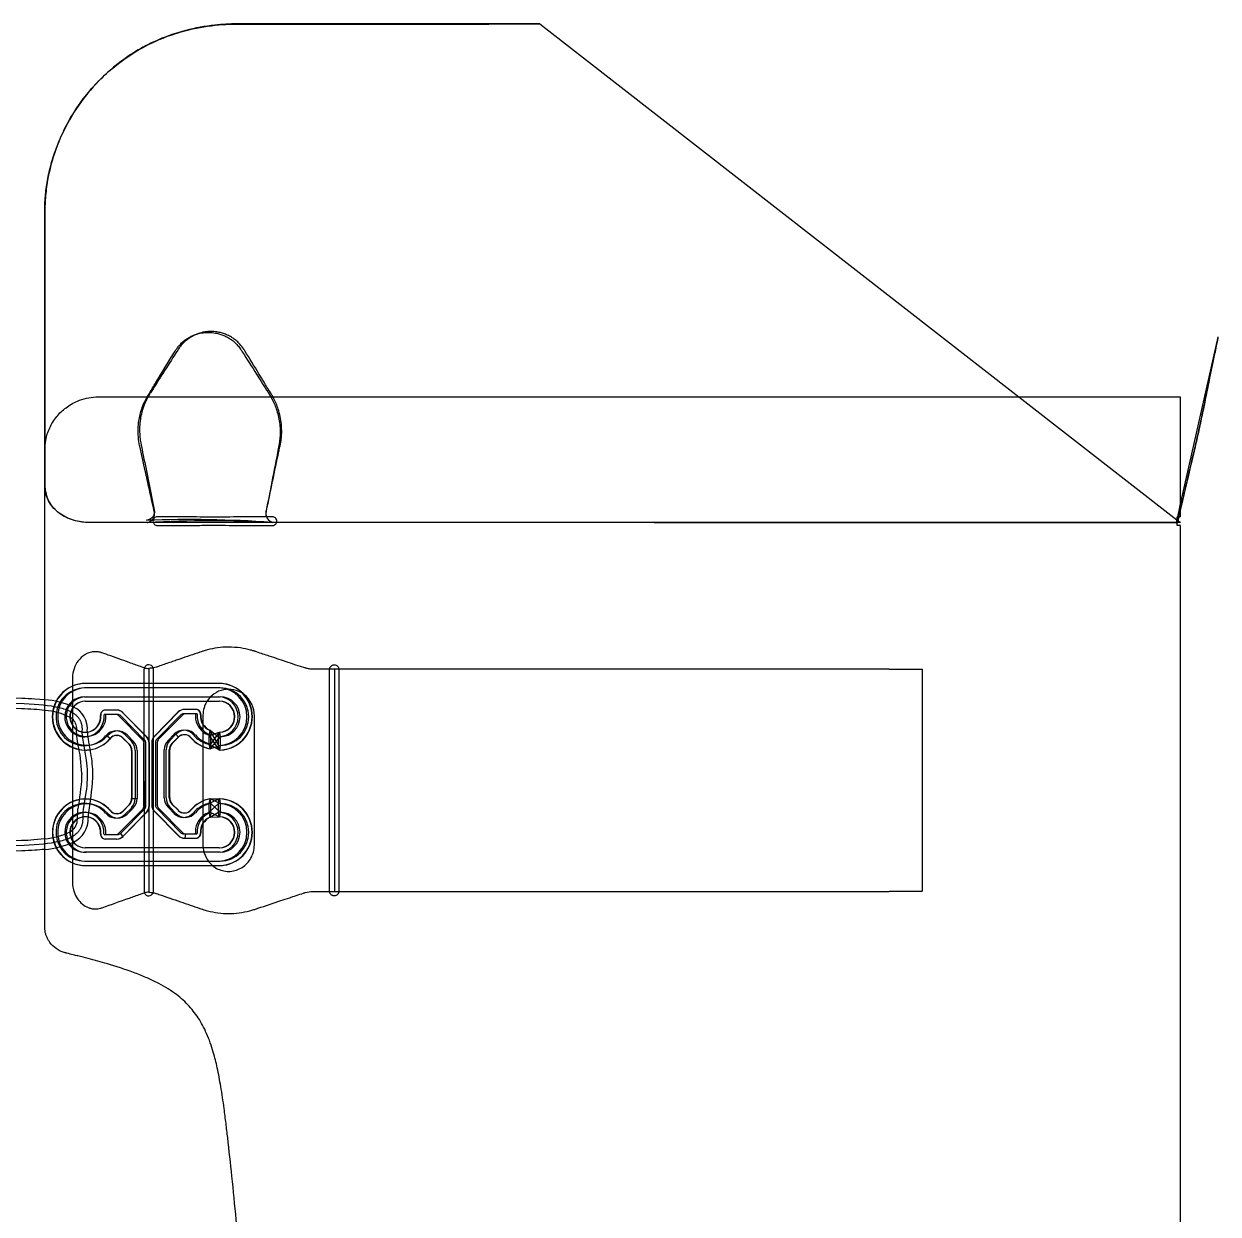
# Model space of a CAD drawing. Header units: millimetres. Extents: x 0 to 1863, y -681 to 0.
# Drawn here: x 1378.9 to 1513.1, y -133.9 to 0 of the extents above; entities that cross this region are included whole.
import ezdxf

# ---------------------------------------------------------------- set-up
doc = ezdxf.new("R2010")
doc.units = ezdxf.units.MM
doc.header["$MEASUREMENT"] = 0
doc.layers.add('Make2D$hidden$lines', color=7, linetype='Continuous', true_color=0xffffff)
doc.layers.add('Make2D$visible$lines', color=178, linetype='Continuous', true_color=0x000000)

msp = doc.modelspace()

# ---------------------------------------------------------------- linework, layer by layer
at = {"layer": 'Make2D$hidden$lines'}
for p, q in [((1392.72, -41.92), (1406.61, -41.92)), ((1490.72, -41.92), (1508.5, -55.77)), ((1406.11, -55.36), (1406.11, -54.75)), ((1508.59, -55.42), (1508.87, -54.14)), ((1508.87, -54.14), (1508.87, -54.73)), ((1393.4, -56.07), (1386.09, -56.07)), ((1392.65, -55.82), (1392.65, -55.83)), ((1406.83, -56.05), (1406.83, -56.06)), ((1407.28, -56.05), (1447.78, -56.05)), ((1451.83, -56.07), (1407.28, -56.07)), ((1447.78, -56.05), (1449.74, -56.06)), ((1466.15, -56.07), (1452.25, -56.07)), ((1508.5, -56.06), (1467.38, -56.07)), ((1470.76, -56.06), (1508.5, -56.06)), ((1508.5, -55.82), (1508.51, -55.78)), ((1508.5, -55.82), (1508.61, -56.06)), ((1508.5, -55.83), (1508.61, -56.06)), ((1508.51, -55.78), (1508.63, -55.87)), ((1508.71, -55.43), (1508.72, -55.43)), ((1393.4, -72.43), (1393.4, -97.72)), ((1392.41, -97.73), (1392.38, -72.57)), ((1413.23, -97.57), (1413.23, -72.57)), ((1476.16, -72.57), (1414.27, -72.57)), ((1476.16, -72.57), (1479.84, -72.57)), ((1479.84, -72.57), (1479.84, -97.57)), ((1392.91, -74.17), (1392.91, -76.17)), ((1400.94, -74.67), (1400.74, -74.67)), ((1400.74, -75.67), (1400.94, -75.67)), ((1389.39, -77.67), (1389.21, -77.67)), ((1392.42, -80.54), (1389.74, -77.82)), ((1396.21, -77.38), (1393.53, -80.11)), ((1396.25, -77.38), (1393.57, -80.11)), ((1396.48, -77.74), (1393.8, -80.46)), ((1396.68, -77.74), (1394, -80.46)), ((1398.09, -77.59), (1396.82, -77.59)), ((1398.18, -77.09), (1396.91, -77.09)), ((1398.3, -77.59), (1398.09, -77.59)), ((1398.21, -77.09), (1398.21, -77.09)), ((1385.78, -79.67), (1385.77, -79.67)), ((1389.31, -80.02), (1389.33, -80.02)), ((1390.02, -80.32), (1390.71, -81.02)), ((1390.46, -79.96), (1391.15, -80.66)), ((1392.91, -80.55), (1392.91, -88.3)), ((1395.07, -80.58), (1395.76, -79.88)), ((1395.27, -80.58), (1395.96, -79.88)), ((1395.5, -80.93), (1396.19, -80.23)), ((1395.54, -80.93), (1396.23, -80.23)), ((1396.23, -80.23), (1395.96, -79.88)), ((1399.76, -79.45), (1399.69, -79.91)), ((1399.79, -79.45), (1399.76, -79.45)), ((1399.76, -79.45), (1399.81, -79.53)), ((1399.79, -81.53), (1400.94, -80.17)), ((1399.88, -81.02), (1400.86, -79.67)), ((1399.88, -79.98), (1400.39, -79.82)), ((1399.88, -81.02), (1399.88, -79.98)), ((1400.86, -79.67), (1400.94, -80.17)), ((1400.94, -80.17), (1400.94, -81.17)), ((1391, -81.72), (1391, -87.12)), ((1391.58, -81.72), (1391.58, -87.12)), ((1392.57, -87.95), (1392.57, -80.89)), ((1393.24, -80.81), (1393.24, -87.87)), ((1393.28, -80.81), (1393.28, -87.87)), ((1393.65, -80.81), (1393.65, -87.87)), ((1393.86, -80.81), (1393.86, -87.87)), ((1394.64, -87.04), (1394.64, -81.64)), ((1394.84, -87.04), (1394.84, -81.64)), ((1395.21, -87.04), (1395.21, -81.64)), ((1395.25, -87.04), (1395.25, -81.64)), ((1399.67, -81.02), (1399.76, -81.53)), ((1399.76, -81.53), (1400.94, -81.17)), ((1399.76, -81.53), (1399.79, -81.53)), ((1399.79, -81.53), (1399.88, -81.02)), ((1400.8, -81.64), (1400.86, -81.67)), ((1400.94, -81.17), (1400.86, -81.67)), ((1391, -87.12), (1391.58, -87.12)), ((1399.76, -87.16), (1399.67, -87.67)), ((1399.76, -87.16), (1399.79, -87.16)), ((1399.79, -87.16), (1399.81, -87.16)), ((1399.88, -87.67), (1399.79, -87.16)), ((1399.83, -87.17), (1400.94, -87.67)), ((1400.86, -87.17), (1400.94, -87.67)), ((1389.74, -91.03), (1392.42, -88.31)), ((1390.71, -87.83), (1390.02, -88.53)), ((1391.15, -88.19), (1390.46, -88.89)), ((1393.53, -88.58), (1396.21, -91.3)), ((1393.57, -88.58), (1396.25, -91.3)), ((1393.8, -88.22), (1396.48, -90.95)), ((1394, -88.22), (1396.68, -90.95)), ((1395.76, -88.8), (1395.07, -88.1)), ((1395.96, -88.8), (1395.27, -88.1)), ((1396.19, -88.45), (1395.5, -87.75)), ((1396.23, -88.45), (1395.54, -87.75)), ((1399.88, -87.67), (1400.94, -88.67)), ((1399.88, -88.7), (1399.88, -87.67)), ((1400.94, -87.67), (1400.94, -88.67)), ((1385.77, -89.17), (1385.78, -89.17)), ((1389.33, -88.82), (1389.31, -88.82)), ((1399.69, -88.77), (1399.76, -89.23)), ((1399.76, -89.23), (1399.8, -89.21)), ((1399.76, -89.23), (1399.79, -89.23)), ((1399.88, -88.7), (1400.86, -89.17)), ((1400.94, -88.67), (1400.86, -89.17)), ((1389.21, -91.17), (1389.39, -91.17)), ((1390, -91.38), (1389.74, -91.03)), ((1396.82, -91.09), (1398.09, -91.09)), ((1397.03, -91.09), (1396.94, -91.59)), ((1398.09, -91.09), (1398.3, -91.09)), ((1396.91, -91.59), (1398.18, -91.59)), ((1392.91, -92.67), (1392.91, -94.67)), ((1400.94, -93.17), (1400.74, -93.17)), ((1400.74, -94.17), (1400.94, -94.17)), ((1414.27, -97.57), (1476.16, -97.57))]:
    msp.add_line(p, q, dxfattribs=at)
msp.add_lwpolyline([(1377.67, -76.4), (1378.9, -76.44), (1380.03, -76.5), (1380.55, -76.54), (1381.05, -76.59), (1381.53, -76.65), (1381.98, -76.71), (1382.4, -76.79), (1382.6, -76.83), (1382.79, -76.88), (1382.98, -76.92), (1383.16, -76.97), (1383.33, -77.02), (1383.5, -77.08), (1383.66, -77.14), (1383.81, -77.2), (1383.89, -77.23), (1383.96, -77.26), (1384.03, -77.3), (1384.1, -77.33), (1384.17, -77.37), (1384.23, -77.4), (1384.3, -77.44), (1384.36, -77.48), (1384.42, -77.52), (1384.48, -77.56), (1384.53, -77.6), (1384.59, -77.64), (1384.64, -77.68), (1384.69, -77.72), (1384.74, -77.77), (1384.79, -77.81), (1384.84, -77.86), (1384.88, -77.9), (1384.92, -77.95), (1384.97, -78), (1385, -78.05), (1385.04, -78.1), (1385.08, -78.15), (1385.11, -78.21), (1385.14, -78.26), (1385.17, -78.32), (1385.2, -78.37), (1385.23, -78.43), (1385.25, -78.49), (1385.27, -78.55), (1385.29, -78.61), (1385.31, -78.67), (1385.33, -78.73), (1385.35, -78.8), (1385.36, -78.86), (1385.37, -78.93), (1385.38, -79), (1385.39, -79.06), (1385.39, -79.13), (1385.4, -79.21), (1385.4, -79.28), (1385.4, -79.35), (1385.4, -79.43), (1385.39, -79.5), (1385.39, -79.55), (1385.39, -79.59), (1385.39, -79.64), (1385.39, -79.69), (1385.39, -79.79), (1385.4, -79.89), (1385.41, -80), (1385.42, -80.11), (1385.46, -80.35), (1385.76, -82.12), (1385.86, -82.79), (1385.91, -83.14), (1385.94, -83.49), (1385.97, -83.84), (1385.98, -84.2), (1385.98, -84.39), (1385.98, -84.58), (1385.97, -84.96), (1385.95, -85.34), (1385.92, -85.71), (1385.88, -86.08), (1385.83, -86.44), (1385.54, -88.37), (1385.5, -88.64), (1385.48, -88.88), (1385.47, -89), (1385.47, -89.1), (1385.46, -89.21), (1385.47, -89.26), (1385.47, -89.3), (1385.47, -89.38), (1385.47, -89.46), (1385.47, -89.53), (1385.46, -89.61), (1385.46, -89.68), (1385.45, -89.75), (1385.44, -89.82), (1385.43, -89.89), (1385.42, -89.96), (1385.4, -90.02), (1385.39, -90.09), (1385.37, -90.15), (1385.35, -90.21), (1385.32, -90.27), (1385.3, -90.33), (1385.27, -90.39), (1385.25, -90.45), (1385.22, -90.51), (1385.19, -90.56), (1385.15, -90.62), (1385.12, -90.67), (1385.08, -90.73), (1385.04, -90.78), (1385, -90.83), (1384.96, -90.88), (1384.92, -90.93), (1384.87, -90.97), (1384.82, -91.02), (1384.78, -91.07), (1384.72, -91.11), (1384.67, -91.15), (1384.62, -91.2), (1384.56, -91.24), (1384.5, -91.28), (1384.44, -91.32), (1384.38, -91.36), (1384.32, -91.4), (1384.26, -91.43), (1384.19, -91.47), (1384.12, -91.51), (1384.05, -91.54), (1383.98, -91.57), (1383.91, -91.61), (1383.83, -91.64), (1383.68, -91.7), (1383.52, -91.76), (1383.35, -91.82), (1383.17, -91.87), (1382.99, -91.92), (1382.8, -91.97), (1382.61, -92.01), (1382.41, -92.05), (1381.98, -92.13), (1381.53, -92.2), (1381.06, -92.25), (1380.56, -92.3), (1380.03, -92.34), (1378.9, -92.41), (1377.67, -92.44)], dxfattribs=at)
for centre, radius, start, end in [((1397.45, -192.32), 136.58, 86.1164, 92.0144), ((1392.56, -55.09), 0.998, 283.2261, 313.7536), ((1399.84, -194.59), 138.71, 87.1097, 92.9152), ((1407.08, -55.07), 1.01, 193.4785, 200.196), ((1407.08, -55.07), 1.01, 212.0203, 256.0359), ((1392.87, -72.57), 0.483, 161.2539, 179.9965), ((1385.84, -77.92), 3.75, 92.5677, 267.7411), ((1385.88, -77.9), 3.23, 90.1825, 318.4526), ((1401.87, -77.65), 2.82, 54.2575, 148.5447), ((1400.89, -77.92), 3.25, 270.8445, 89.1555), ((1380.54, -85.34), 9.36, 65.3964, 85.8857), ((1385.85, -77.91), 2.23, 89.5225, 4.6213), ((1400.83, -77.92), 1.75, 272.3111, 88.2547), ((1400.91, -77.92), 2.25, 270.8549, 89.1451), ((1401.81, -77.74), 2.94, 51.9605, 54.4121), ((1380.73, -84.53), 7.33, 62.9608, 86.2095), ((1385.77, -77.93), 1.74, 270.5092, 5.323), ((1388.04, -77.72), 0.547, 94.1082, 185.3425), ((1388.12, -77.72), 0.0497, 90.435, 185.3972), ((1389.39, -78.16), 0.49, 44.5107, 89.8869), ((1396.91, -78.07), 0.978, 90.0719, 135.5305), ((1396.95, -78.07), 0.979, 92.863, 135.5201), ((1396.83, -78.08), 0.49, 90.1131, 135.4893), ((1397.03, -78.08), 0.491, 92.9986, 135.4664), ((1398.09, -77.64), 0.0497, 354.6028, 89.565), ((1400.4, -77.85), 2.26, 174.9496, 231.3818), ((1398.17, -77.64), 0.547, 354.6504, 89.5175), ((1398.21, -77.64), 0.547, 354.6504, 89.5175), ((1398.3, -77.64), 0.0497, 354.6028, 89.565), ((1400.59, -77.85), 2.25, 174.8128, 251.6463), ((1400.46, -77.85), 1.75, 174.8773, 246.2814), ((1400.5, -77.85), 1.75, 174.8773, 246.2814), ((1385.78, -77.97), 1.71, 234.8555, 268.4497), ((1385.75, -77.97), 1.7, 236.1945, 278.2136), ((1385.66, -78.01), 2.17, 246.8875, 279.8852), ((1389.41, -80.98), 1.46, 44.3655, 139.9723), ((1389.33, -81), 0.978, 44.4697, 89.9279), ((1392.06, -80.89), 0.505, 359.9717, 44.4322), ((1394.25, -80.81), 1.01, 135.5273, 180.0687), ((1394.29, -80.81), 1.01, 135.5273, 180.0687), ((1394.16, -80.81), 0.505, 135.5678, 180.0283), ((1394.36, -80.81), 0.505, 135.5678, 180.0283), ((1396.8, -80.9), 1.46, 40.0277, 135.6345), ((1397.01, -80.9), 1.46, 40.0277, 135.6345), ((1396.89, -80.92), 0.976, 40.0716, 135.5906), ((1396.92, -80.92), 0.978, 90.8239, 135.5275), ((1396.92, -80.92), 0.98, 40.178, 89.7499), ((1400.45, -77.91), 3.68, 220.218, 259.2193), ((1400.48, -77.91), 3.68, 220.218, 259.2193), ((1400.38, -77.88), 3.22, 220.2976, 244.3313), ((1400.57, -77.9), 3.19, 220.2282, 257.5574), ((1493.02, -64.79), 94.37, 188.9348, 189.2625), ((1385.66, -78.02), 3.15, 257.3801, 279.7791), ((1385.74, -78.03), 3.64, 259.2253, 278.563), ((1385.78, -78.03), 3.64, 270.3867, 278.004), ((1390, -81.72), 1.01, 359.9313, 44.4727), ((1390.07, -81.72), 1.51, 359.9717, 44.4323), ((1396.15, -81.64), 1.51, 135.5677, 180.0283), ((1396.36, -81.64), 1.51, 135.5677, 180.0283), ((1396.22, -81.64), 1.01, 135.5273, 180.0687), ((1396.26, -81.64), 1.01, 135.5273, 180.0687), ((1399.72, -81.39), 0.148, 290.8235, 322.5298), ((1400.33, -81.14), 0.208, 244.6781, 286.8733), ((1400.94, -81.49), 0.207, 211.7061, 237.9039), ((1385.84, -90.92), 3.75, 91.9273, 267.4348), ((1385.75, -90.82), 3.64, 80.88, 100.1101), ((1385.78, -90.82), 3.64, 81.4114, 88.028), ((1390, -87.13), 1.01, 315.5273, 0.0687), ((1390.07, -87.13), 1.51, 315.5677, 0.0283), ((1396.15, -87.04), 1.51, 179.9717, 224.4323), ((1396.36, -87.04), 1.51, 179.9717, 224.4323), ((1396.22, -87.04), 1.01, 179.9313, 224.4727), ((1396.26, -87.04), 1.01, 179.9313, 224.4727), ((1400.45, -90.77), 3.68, 100.7807, 139.782), ((1400.48, -90.77), 3.68, 100.7816, 139.782), ((1399.76, -87.33), 0.177, 64.806, 88.2667), ((1400.86, -87.34), 0.17, 90.6854, 113.9965), ((1385.88, -90.94), 3.23, 41.5474, 269.8175), ((1385.66, -90.83), 3.16, 79.3664, 101.5768), ((1389.33, -87.85), 0.978, 270.0721, 315.5303), ((1392.06, -87.95), 0.505, 315.5678, 0.0283), ((1394.25, -87.87), 1.01, 179.9313, 224.4727), ((1394.29, -87.87), 1.01, 179.9313, 224.4727), ((1394.16, -87.87), 0.505, 179.9717, 224.4322), ((1394.36, -87.87), 0.505, 179.9717, 224.4322), ((1396.89, -87.77), 0.976, 224.4094, 319.9284), ((1396.92, -87.76), 0.978, 224.4725, 269.1761), ((1396.92, -87.76), 0.98, 270.2501, 319.822), ((1400.38, -90.8), 3.22, 115.6362, 139.7024), ((1400.57, -90.78), 3.19, 102.4426, 139.7718), ((1400.89, -90.92), 3.25, 270.8445, 89.1555), ((1385.85, -90.94), 2.23, 355.3787, 270.4775), ((1385.78, -90.88), 1.71, 91.5428, 122.3364), ((1385.75, -90.88), 1.7, 79.2213, 121.0157), ((1385.66, -90.84), 2.17, 78.3382, 110.9725), ((1385.77, -90.91), 1.74, 354.677, 89.4908), ((1389.41, -87.86), 1.46, 220.0277, 315.6345), ((1396.8, -87.78), 1.46, 224.3655, 319.9723), ((1397.01, -87.78), 1.46, 224.3655, 319.9723), ((1400.4, -90.84), 2.26, 128.5473, 185.0509), ((1400.59, -90.83), 2.25, 108.3537, 185.1872), ((1400.46, -90.84), 1.75, 113.7186, 185.1227), ((1400.5, -90.84), 1.75, 113.7186, 185.1227), ((1493.02, -103.89), 94.37, 170.7375, 171.0652), ((1400.83, -90.92), 1.75, 271.7452, 87.6915), ((1400.91, -90.92), 2.25, 270.8549, 89.1451), ((1380.64, -83.97), 7.69, 274.2278, 296.3719), ((1388.04, -91.13), 0.548, 174.6957, 265.8768), ((1388.12, -91.12), 0.0497, 174.6028, 269.565), ((1389.39, -90.68), 0.49, 270.1131, 315.4893), ((1396.91, -90.61), 0.978, 224.4695, 269.9281), ((1396.95, -90.61), 0.979, 224.4799, 267.137), ((1396.83, -90.6), 0.49, 224.5107, 269.8869), ((1397.03, -90.6), 0.491, 224.5336, 267.0014), ((1398.09, -91.04), 0.0497, 270.435, 5.3972), ((1398.17, -91.04), 0.547, 270.4825, 5.3496), ((1398.21, -91.04), 0.547, 270.4825, 5.3496), ((1398.3, -91.04), 0.0497, 270.435, 5.3972), ((1380.48, -83.25), 9.62, 274.3436, 294.2704), ((1402.01, -92.35), 3.02, 186.0956, 230.1289), ((1468.74, -1484497.77), 1484400.19, 89.99957174, 89.99971352)]:
    msp.add_arc(centre, radius, start, end, dxfattribs=at)
for points, knots in [([(1383.35, -11.96), (1383.69, -11.26), (1384.47, -9.87), (1386.33, -7.27), (1389.18, -4.44), (1392.27, -2.53), (1394.44, -1.58), (1395.56, -1.17), (1396.67, -0.82), (1398.55, -0.35), (1400.52, -0.07), (1402.18, 0), (1402.75, 0.01), (1407.72, 0.01), (1415.19, 0.01), (1425.26, 0.01), (1431.25, 0.01), (1435.11, 0.02), (1436.32, 0.02), (1436.76, 0.02)], [0, 0, 0, 0, 2.363486, 4.766233, 9.573053, 14.326533, 15.6004, 16.686734, 17.888736, 19.084802, 22.515222, 23.845474, 24.070792, 24.226819, 38.759843, 46.475089, 54.423429, 56.749384, 58.052352, 58.052352, 58.052352, 58.052352]), ([(1406.12, -54.71), (1406.59, -52.51), (1407.09, -50.13), (1407.61, -47.68), (1407.67, -47.42), (1407.7, -47.27), (1407.73, -47.13), (1407.76, -46.93), (1407.81, -46.55), (1407.86, -45.91), (1407.83, -45.05), (1407.69, -44.15), (1407.43, -43.16), (1407.09, -42.36), (1406.8, -41.83), (1406.71, -41.68), (1406.66, -41.6), (1406.49, -41.33), (1406.22, -40.88), (1405.78, -40.15), (1404.95, -38.8), (1404.2, -37.57), (1403.63, -36.66), (1403.47, -36.39), (1403.21, -36.06), (1402.8, -35.66), (1402.41, -35.35), (1401.98, -35.09), (1401.54, -34.89), (1401.07, -34.73), (1400.5, -34.6), (1399.98, -34.57), (1399.51, -34.59), (1398.82, -34.68), (1397.93, -34.98), (1397.08, -35.57), (1396.63, -36.02), (1396.4, -36.31), (1396.31, -36.44), (1396.25, -36.53), (1396.21, -36.59), (1395.7, -37.39), (1394.75, -38.87), (1393.73, -40.48), (1393.17, -41.34), (1393.04, -41.55), (1392.85, -41.85), (1392.55, -42.42), (1392.23, -43.24), (1392.01, -44.06), (1391.89, -44.86), (1391.85, -45.68), (1391.89, -46.44), (1391.96, -46.93), (1392.09, -47.61), (1392.61, -50.12), (1393.11, -52.63), (1393.53, -54.72), (1393.54, -54.82), (1393.54, -54.98), (1393.49, -55.19), (1393.39, -55.37), (1393.29, -55.5), (1393.18, -55.61), (1392.97, -55.75), (1392.77, -55.81), (1392.65, -55.82)], [0, 0, 0, 0, 6.766706, 7.298167, 7.497816, 7.567824, 7.7545, 7.941203, 8.174663, 8.88214, 9.884175, 10.747562, 11.609151, 12.938541, 13.352312, 13.433979, 13.472133, 13.605936, 14.410064, 15.029417, 16.172604, 19.177538, 19.336474, 19.399399, 20.108708, 20.586879, 21.118827, 21.606276, 22.092333, 22.576835, 23.099873, 23.831415, 24.128035, 24.506686, 25.911682, 26.925745, 27.592793, 27.824681, 28.021508, 28.078543, 28.129975, 28.235568, 30.943211, 33.408033, 33.941137, 34.019716, 34.156058, 35.005636, 35.953324, 36.763561, 37.573312, 38.379093, 39.224085, 39.83468, 39.877858, 41.287021, 47.523765, 47.561122, 47.684028, 47.813585, 48.050612, 48.334804, 48.421195, 48.544087, 48.795769, 49.162108, 49.162108, 49.162108, 49.162108]), ([(1513.11, -35.3), (1513.03, -35.7), (1512.92, -36.23), (1512.71, -37.27), (1512.47, -38.37), (1512.2, -39.69), (1511.99, -40.73), (1511.81, -41.64), (1511.64, -42.45), (1511.4, -43.65), (1511.06, -45.25), (1510.74, -46.71), (1510.2, -49.01), (1509.66, -51.32), (1509.1, -53.72), (1508.87, -54.72), (1508.76, -55.22), (1508.68, -55.57), (1508.62, -55.91), (1508.61, -56.01), (1508.61, -56.05), (1508.61, -56.06), (1508.61, -56.06)], [0, 0, 0, 0, 1.206897, 1.643246, 3.166546, 4.590843, 5.676076, 6.354399, 7.373732, 8.167043, 10.027802, 12.261529, 12.660264, 17.112394, 19.38333, 20.058582, 20.185704, 20.915627, 21.146464, 21.213042, 21.233363, 21.245009, 21.245009, 21.245009, 21.245009]), ([(1381.22, -47.65), (1381.22, -49.05), (1381.22, -50.47), (1381.22, -51.95), (1381.23, -52.24), (1381.28, -52.61), (1381.39, -53.04), (1381.51, -53.35), (1381.67, -53.67), (1381.85, -53.97), (1382.06, -54.27), (1382.3, -54.54), (1382.57, -54.79), (1382.98, -55.12), (1383.5, -55.42), (1384.17, -55.71), (1384.84, -55.9), (1385.46, -56), (1385.89, -56.04), (1386.11, -56.04), (1386.22, -56.05), (1386.29, -56.05), (1387.06, -56.05), (1388.97, -56.05), (1391.06, -56.05), (1392.43, -56.05), (1392.68, -56.05), (1392.74, -56.05), (1392.78, -56.06)], [0, 0, 0, 0, 4.192825, 4.27589, 4.426968, 5.065557, 5.389599, 5.746624, 6.08098, 6.451084, 6.796008, 7.180248, 7.536567, 7.897873, 8.750576, 9.31962, 10.084108, 10.847495, 11.206365, 11.384601, 11.487354, 11.540893, 11.590098, 13.795618, 17.289946, 17.862916, 17.894505, 18.037807, 18.037807, 18.037807, 18.037807]), ([(1386.09, -56.07), (1385.76, -56.06), (1385.12, -55.99), (1384.2, -55.76), (1383.38, -55.4), (1382.66, -54.92), (1382.06, -54.34), (1381.61, -53.66), (1381.31, -52.91), (1381.23, -52.38), (1381.21, -52.11)], [0, 0, 0, 0, 0.996713, 1.922836, 2.837531, 3.684929, 4.502382, 5.327472, 6.121622, 6.919154, 6.919154, 6.919154, 6.919154]), ([(1392.41, -72.42), (1392.32, -72.4), (1392.24, -72.37), (1392.09, -72.32), (1391.6, -72.15), (1390.33, -71.69), (1388.9, -71.18), (1387.88, -70.82), (1387.62, -70.72), (1387.54, -70.7), (1387.35, -70.64), (1387.11, -70.61), (1386.83, -70.6), (1386.48, -70.63), (1386.09, -70.74), (1385.51, -71.04), (1384.92, -71.59), (1384.45, -72.5), (1384.33, -73.21), (1384.32, -73.58), (1384.32, -81.26), (1384.32, -88.91), (1384.32, -96.92), (1384.43, -97.58), (1384.84, -98.41), (1385.39, -99.02), (1385.96, -99.36), (1386.46, -99.51), (1386.92, -99.56), (1387.31, -99.51), (1387.55, -99.44), (1387.62, -99.42), (1388.66, -99.05), (1390.12, -98.53), (1391.61, -98), (1392.09, -97.82), (1392.24, -97.77), (1392.32, -97.75), (1392.41, -97.73)], [0, 0, 0, 0, 0.259014, 0.273647, 0.474281, 1.805611, 4.312503, 5.033628, 5.068589, 5.138111, 5.284368, 5.658958, 5.867649, 6.128179, 6.706323, 7.078308, 8.075906, 9.095445, 10.105467, 10.205375, 10.221958, 33.133213, 33.162125, 34.249609, 35.100832, 35.923902, 36.694354, 37.062403, 37.477812, 38.097065, 38.213884, 38.232824, 38.304041, 41.540326, 42.871688, 43.06098, 43.075492, 43.334181, 43.334181, 43.334181, 43.334181])]:
    msp.add_open_spline(points, degree=3, knots=knots, dxfattribs=at)
at = {"layer": 'Make2D$visible$lines'}
for p, q in [((1436.87, 0.02), (1490.72, -41.92)), ((1508.87, -54.14), (1513.12, -35.23)), ((1406.61, -41.92), (1508.87, -41.92)), ((1508.87, -41.92), (1508.87, -54.14)), ((1508.87, -54.73), (1508.87, -55.45)), ((1406.86, -56.06), (1392.78, -56.06)), ((1407.28, -56.07), (1393.4, -56.07)), ((1406.83, -56.07), (1406.7, -56.06)), ((1406.83, -56.06), (1406.83, -56.07)), ((1406.86, -56.06), (1407.28, -56.05)), ((1449.74, -56.06), (1470.76, -56.06)), ((1469.76, -56.06), (1449.74, -56.06)), ((1508.5, -55.77), (1508.51, -55.78)), ((1508.5, -56.06), (1508.61, -56.06)), ((1508.61, -56.06), (1508.5, -56.06)), ((1508.87, -56.06), (1508.61, -56.06)), ((1508.61, -56.06), (1508.61, -56.06)), ((1508.61, -56.06), (1508.61, -56.06)), ((1508.72, -55.43), (1508.87, -55.45)), ((1508.87, -56.39), (1508.87, -267.78)), ((1392.91, -72.48), (1392.91, -74.17)), ((1413.78, -72.57), (1413.78, -97.57)), ((1414.27, -72.57), (1413.78, -72.57)), ((1400.74, -74.67), (1385.66, -74.67)), ((1400.82, -74.17), (1385.75, -74.17)), ((1385.66, -75.67), (1400.74, -75.67)), ((1385.75, -76.17), (1400.82, -76.17)), ((1392.91, -76.17), (1392.91, -80.55)), ((1389.19, -77.67), (1387.92, -77.67)), ((1389.27, -77.17), (1388, -77.17)), ((1392.22, -80.54), (1389.54, -77.82)), ((1392.65, -80.19), (1389.97, -77.47)), ((1392.68, -80.19), (1390, -77.47)), ((1388.55, -80.37), (1388.09, -80.04)), ((1389.99, -80.32), (1390.68, -81.02)), ((1390.25, -79.96), (1390.94, -80.66)), ((1399.69, -79.91), (1399.67, -79.98)), ((1399.67, -79.98), (1400.82, -81.67)), ((1399.67, -79.98), (1399.67, -81.02)), ((1399.79, -79.45), (1400.74, -80.17)), ((1399.81, -79.53), (1400.74, -81.17)), ((1400.22, -79.78), (1400.39, -79.82)), ((1400.39, -79.82), (1400.82, -79.67)), ((1400.74, -80.17), (1400.82, -79.67)), ((1400.74, -81.17), (1400.74, -80.17)), ((1390.97, -81.72), (1390.97, -87.12)), ((1391.38, -81.72), (1391.38, -87.12)), ((1392.36, -87.95), (1392.36, -80.89)), ((1392.94, -87.95), (1392.94, -80.89)), ((1392.97, -87.95), (1392.97, -80.89)), ((1399.67, -81.02), (1400.8, -81.64)), ((1400.82, -81.67), (1400.74, -81.17)), ((1385.38, -84.3), (1385.38, -84.42)), ((1399.67, -87.67), (1400.82, -87.17)), ((1399.79, -87.16), (1400.82, -87.17)), ((1400.74, -87.67), (1400.82, -87.17)), ((1384.87, -89.33), (1384.94, -88.3)), ((1389.54, -91.03), (1392.22, -88.31)), ((1390.68, -87.83), (1389.99, -88.53)), ((1390.94, -88.19), (1390.25, -88.89)), ((1392.91, -88.3), (1392.91, -92.67)), ((1399.67, -88.7), (1400.74, -87.67)), ((1399.67, -87.67), (1399.67, -88.7)), ((1400.74, -88.67), (1400.74, -87.67)), ((1389.97, -91.38), (1392.65, -88.66)), ((1390, -91.38), (1392.68, -88.66)), ((1399.67, -88.7), (1399.69, -88.77)), ((1399.79, -89.23), (1400.82, -89.17)), ((1399.8, -89.21), (1400.74, -88.67)), ((1400.82, -89.17), (1400.74, -88.67)), ((1387.92, -91.17), (1389.19, -91.17)), ((1388, -91.67), (1389.27, -91.67)), ((1400.74, -93.17), (1385.66, -93.17)), ((1400.82, -92.67), (1385.75, -92.67)), ((1385.66, -94.17), (1400.74, -94.17)), ((1385.75, -94.67), (1400.82, -94.67)), ((1392.91, -94.67), (1392.91, -97.67)), ((1413.78, -97.57), (1414.27, -97.57))]:
    msp.add_line(p, q, dxfattribs=at)
for points in [[(1281.66, -76.44), (1301.6, -76.38), (1371.03, -75.81), (1378.63, -75.83, -0.008499), (1380.07, -75.9), (1381.21, -76)], [(1381.21, -77.21, 0.012437), (1379.99, -77.1, 0.008484), (1378.58, -77.03), (1371.04, -77.01), (1301.61, -77.58), (1281.66, -77.64)], [(1385.38, -84.3), (1385.17, -82.22, 0.003758), (1385.06, -81.59, -0.000976), (1384.95, -80.99, -0.007337), (1384.86, -80.44, -0.017226), (1384.8, -79.94), (1384.79, -79.47)], [(1385.99, -79.54), (1386.05, -80.27, 0.007255), (1386.13, -80.78, 0.001012), (1386.24, -81.37, -0.003706), (1386.35, -82.02, -0.041044), (1386.58, -84.42)], [(1386.58, -84.42, -0.008025), (1386.58, -84.8, -0.02299), (1386.08, -88.94), (1386.07, -89.28)], [(1281.66, -90.02), (1288, -90.41, 0.002285), (1291.44, -90.57, 0.002044), (1295.92, -90.74, 0.001764), (1301.62, -90.92, 0.001513), (1308.7, -91.08, 0.00064), (1312.82, -91.16, 0.000501), (1317.29, -91.24, 0.000702), (1327.04, -91.39, 0.000469), (1337.42, -91.51, 0.000335), (1347.91, -91.63, 0.000248), (1357.96, -91.73), (1371.04, -91.84), (1378.58, -91.82, 0.008545), (1379.99, -91.75), (1381.21, -91.63)], [(1381.21, -92.84, -0.010764), (1380.07, -92.94, -0.008561), (1378.63, -93.02), (1371.03, -93.04), (1357.95, -92.93, -0.000248), (1347.9, -92.83, -0.000335), (1337.41, -92.71, -0.000469), (1327.02, -92.59, -0.000702), (1317.27, -92.44, -0.000501), (1312.8, -92.36, -0.00064), (1308.68, -92.28, -0.001513), (1301.59, -92.12, -0.001764), (1295.88, -91.94, -0.002044), (1291.39, -91.77, -0.002285), (1287.94, -91.61), (1281.66, -91.22)]]:
    msp.add_lwpolyline(points, format="xyb", dxfattribs=at)
for centre, radius, start, end in [((1407.08, -55.07), 1.01, 200.1474, 257.2501), ((1399.93, -192.09), 136.21, 87.085, 87.0952), ((-566338.78, 127528.73), 582003.73, 347.33701381, 347.33704963), ((330785.61, 422743.34), 535894.11, 232.0884607, 232.0884933), ((1392.9, -72.6), 0.526, 18.7482, 159.8813), ((1392.91, -70.24), 2.24, 256.992, 269.9916), ((1385.81, -77.93), 3.76, 90.9032, 258.6069), ((1385.71, -77.93), 3.25, 90.9091, 256.8264), ((1400.69, -77.92), 3.25, 270.8445, 89.1555), ((1400.77, -77.92), 3.75, 270.8467, 89.1533), ((1400.8, -77.92), 3.75, 272.3252, 87.9571), ((1385.7, -77.93), 2.25, 90.9266, 246.756), ((1385.77, -77.93), 1.75, 90.8993, 236.2125), ((1385.81, -77.93), 1.75, 92.9281, 234.8615), ((1400.7, -77.92), 2.25, 270.8549, 89.1451), ((1400.8, -77.92), 1.75, 270.8437, 89.1563), ((1401.74, -77.81), 3.03, 359.774, 51.7376), ((1383.31, -79.28), 2.69, 354.3984, 65.3915), ((1385.73, -77.93), 1.75, 278.6885, 5.2469), ((1385.64, -77.93), 2.24, 280.1513, 5.252), ((1388.01, -77.72), 0.546, 90.435, 185.3972), ((1387.92, -77.72), 0.0497, 90.435, 185.3972), ((1389.19, -78.16), 0.49, 44.5107, 89.8869), ((1389.27, -78.15), 0.978, 44.4695, 89.9281), ((1389.31, -78.15), 0.978, 44.4724, 89.1518), ((1383.36, -79.25), 1.44, 11.3124, 60.9508), ((1382.8, -79.32), 2, 355.8655, 10.0968), ((1385.65, -77.99), 3.19, 279.8074, 319.7904), ((1385.77, -77.99), 3.68, 278.0844, 319.7919), ((1385.74, -78), 3.68, 278.5894, 319.7986), ((1389.21, -80.98), 1.46, 44.3655, 139.9723), ((1389.29, -81), 0.976, 44.4094, 139.9284), ((1389.33, -81), 0.98, 92.2587, 139.8177), ((1391.86, -80.89), 0.505, 359.9717, 44.4322), ((1391.93, -80.89), 1.01, 359.9313, 44.4727), ((1391.97, -80.89), 1.01, 359.9313, 44.4727), ((1400.34, -77.92), 2.17, 231.3087, 252.0983), ((1389.96, -81.72), 1.01, 359.9313, 44.4727), ((1389.86, -81.72), 1.51, 359.9717, 44.4323), ((1400.34, -77.95), 3.14, 244.3558, 257.7088), ((1374.91, -84.43), 10.47, 358.7902, 0.0484), ((1356.57, -83.03), 28.86, 349.4776, 356.7716), ((1385.81, -90.92), 3.75, 100.721, 269.0958), ((1385.77, -90.85), 3.68, 40.2105, 81.3321), ((1385.74, -90.85), 3.68, 40.2127, 80.8029), ((1389.96, -87.13), 1.01, 315.5273, 0.0687), ((1389.86, -87.13), 1.51, 315.5677, 0.0283), ((1400.77, -90.92), 3.75, 270.8467, 89.1533), ((1400.8, -90.92), 3.75, 272.0429, 87.6747), ((1385.71, -90.92), 3.25, 102.1767, 269.0941), ((1385.65, -90.86), 3.19, 40.2156, 79.3195), ((1389.29, -87.85), 0.976, 220.0716, 315.5906), ((1389.33, -87.84), 0.98, 220.1823, 267.7413), ((1391.86, -87.95), 0.505, 315.5678, 0.0283), ((1391.93, -87.95), 1.01, 315.5273, 0.0687), ((1391.97, -87.95), 1.01, 315.5273, 0.0687), ((1400.34, -90.73), 3.14, 102.2912, 115.6111), ((1400.69, -90.92), 3.25, 270.8445, 89.1555), ((1385.7, -90.92), 2.25, 111.1905, 269.0707), ((1385.77, -90.92), 1.75, 121.0651, 269.0946), ((1385.81, -90.92), 1.75, 122.3978, 267.0659), ((1383.35, -89.51), 1.52, 297.9726, 354.7343), ((1383.29, -89.48), 2.79, 294.3601, 4.0489), ((1382.59, -89.42), 2.28, 354.2911, 2.423), ((1385.73, -90.92), 1.75, 354.7756, 78.7791), ((1385.63, -90.91), 2.24, 354.762, 78.0715), ((1389.21, -87.86), 1.46, 220.0277, 315.6345), ((1400.34, -90.77), 2.17, 107.901, 128.6195), ((1400.7, -90.92), 2.25, 270.8549, 89.1451), ((1400.8, -90.92), 1.75, 270.8437, 89.1563), ((1388.01, -91.13), 0.547, 174.6504, 269.5175), ((1387.92, -91.12), 0.0497, 174.6028, 269.565), ((1389.19, -90.68), 0.49, 270.1131, 315.4893), ((1389.27, -90.7), 0.978, 270.0719, 315.5305), ((1389.31, -90.7), 0.978, 270.8484, 315.5276), ((1392.91, -99.91), 2.24, 90.009, 103.0103), ((1392.9, -97.55), 0.526, 200.0729, 341.298)]:
    msp.add_arc(centre, radius, start, end, dxfattribs=at)
for points, knots in [([(1436.87, 0.02), (1436.85, 0.02), (1436.81, 0.02), (1436.61, 0.02), (1435.77, 0.02), (1433.42, 0.02), (1430.59, 0.02), (1427.82, 0.02), (1426.04, 0.02), (1424.44, 0.02), (1423.04, 0.02), (1421.7, 0.02), (1420.42, 0.02), (1419.21, 0.02), (1418.15, 0.02), (1417.06, 0.02), (1415.17, 0.02), (1412.8, 0.03), (1410.03, 0.03), (1407.87, 0.02), (1406.09, 0.03), (1404.58, 0.03), (1403.51, 0.03), (1402.06, 0.03), (1400.05, -0.08), (1397.07, -0.62), (1394.5, -1.5), (1392.57, -2.41), (1391.21, -3.19), (1389.88, -4.1), (1388.07, -5.53), (1385.97, -7.69), (1383.88, -10.73), (1382.35, -14.05), (1381.56, -17.04), (1381.27, -19.32), (1381.22, -20.47), (1381.22, -20.99), (1381.22, -21.7), (1381.22, -24.06), (1381.22, -27.12), (1381.22, -30.28), (1381.22, -33.23), (1381.22, -39.02), (1381.22, -44.08), (1381.22, -47.65)], [0, 0, 0, 0, 0.027298, 0.128895, 0.599192, 2.542593, 7.162417, 9.094663, 10.855999, 12.524551, 13.870635, 15.072369, 16.532598, 17.713821, 18.698005, 19.73081, 20.989461, 24.358448, 26.824908, 29.318752, 30.817878, 32.185703, 33.834482, 34.03893, 36.542832, 39.869825, 43.096756, 44.64841, 46.279915, 47.802966, 49.476309, 53.179125, 56.824524, 60.510802, 64.108868, 66.063583, 67.399418, 67.560337, 67.616346, 69.541831, 74.634819, 76.808878, 79.006122, 83.47942, 94.192551, 94.192551, 94.192551, 94.192551]), ([(1381.21, -52.11), (1381.21, -52.05), (1381.2, -51.97), (1381.2, -51.65), (1381.2, -49.96), (1381.2, -47.82), (1381.2, -45.42), (1381.2, -43.93), (1381.2, -42.38), (1381.2, -37.17), (1381.2, -30.07), (1381.2, -23.47), (1381.2, -20.78), (1381.22, -19.91), (1381.35, -18.47), (1381.67, -16.62), (1382.17, -14.83), (1382.6, -13.66), (1382.82, -13.14)], [0, 0, 0, 0, 0.190361, 0.235983, 0.958991, 5.263655, 6.650506, 8.16123, 9.737837, 11.306783, 23.787517, 31.024444, 31.125663, 31.850485, 33.623244, 35.471485, 37.482563, 39.19319, 39.19319, 39.19319, 39.19319]), ([(1393.25, -55.81), (1393.29, -55.77), (1393.39, -55.65), (1393.52, -55.41), (1393.56, -55.16), (1393.54, -54.98), (1393.53, -54.92), (1393.51, -54.83), (1393.32, -53.98), (1393.06, -52.78), (1392.73, -51.3), (1392.37, -49.67), (1392.09, -48.38), (1391.81, -47.13), (1391.69, -46.31), (1391.69, -45.02), (1391.96, -43.65), (1392.35, -42.61), (1392.66, -42.03), (1392.8, -41.78), (1392.88, -41.66), (1393.17, -41.18), (1394.15, -39.58), (1395.13, -37.98), (1395.9, -36.73), (1396.04, -36.51), (1396.24, -36.25), (1396.54, -35.92), (1396.87, -35.62), (1397.27, -35.34), (1397.94, -34.97), (1398.69, -34.74), (1399.35, -34.68), (1399.83, -34.67), (1400.32, -34.72), (1400.89, -34.86), (1401.34, -35.02), (1401.77, -35.23), (1402.18, -35.49), (1402.56, -35.79), (1402.91, -36.15), (1403.15, -36.46), (1403.31, -36.7), (1403.91, -37.64), (1404.66, -38.82), (1405.57, -40.26), (1406.03, -40.98), (1406.33, -41.45), (1406.43, -41.62), (1406.48, -41.69), (1406.6, -41.88), (1406.92, -42.46), (1407.26, -43.28), (1407.51, -44.23), (1407.64, -45.03), (1407.69, -45.86), (1407.65, -46.61), (1407.58, -47.1), (1407.55, -47.32), (1407.52, -47.48), (1407.24, -48.88), (1406.77, -51.34), (1406.31, -53.72), (1406.09, -54.87), (1406.07, -54.97), (1406.07, -55.07), (1406.07, -55.19), (1406.09, -55.27), (1406.1, -55.31)], [0, 0, 0, 0, 0.175524, 0.468893, 0.800423, 0.944727, 0.986356, 1.002169, 1.207966, 3.592845, 4.710137, 5.747404, 8.602223, 8.675978, 9.566019, 11.083504, 12.532279, 13.735438, 14.407544, 14.515702, 14.594547, 14.824253, 16.210933, 20.237957, 20.429235, 20.620835, 21.034052, 21.393292, 21.960995, 22.370298, 22.861768, 24.24373, 24.688175, 24.872618, 25.664377, 26.15314, 26.643911, 27.096927, 27.589508, 28.080468, 28.560946, 29.105845, 29.229391, 29.45196, 32.450489, 33.417085, 34.545101, 35.008472, 35.108812, 35.140801, 35.256754, 35.784151, 37.114255, 37.923784, 38.734876, 39.542605, 40.417946, 40.979334, 41.013538, 41.079512, 41.470623, 45.28964, 48.603138, 48.747435, 48.796752, 48.915654, 49.036659, 49.158464, 49.158464, 49.158464, 49.158464]), ([(1508.61, -56.06), (1508.61, -56.06), (1508.61, -56.05), (1508.61, -56.01), (1508.63, -55.91), (1508.69, -55.57), (1508.76, -55.22), (1508.88, -54.71), (1509.12, -53.69), (1509.67, -51.29), (1510.21, -49.01), (1510.75, -46.71), (1511.07, -45.23), (1511.41, -43.64), (1511.65, -42.47), (1511.79, -41.74), (1511.97, -40.84), (1512.18, -39.82), (1512.49, -38.28), (1512.79, -36.91), (1512.99, -35.89), (1513.07, -35.49), (1513.11, -35.31), (1513.12, -35.23), (1513.13, -35.21), (1513.13, -35.2)], [0, 0, 0, 0, 0.013356, 0.035566, 0.101414, 0.335493, 1.058771, 1.185416, 1.909466, 4.180303, 8.578512, 8.951881, 11.265687, 13.122884, 13.8091, 14.864051, 15.338991, 16.560128, 17.984598, 20.073209, 20.761589, 21.114269, 21.269371, 21.324912, 21.348594, 21.348594, 21.348594, 21.348594]), ([(1508.87, -267.78), (1507.39, -267.77), (1504.84, -267.75), (1500.09, -267.7), (1494.93, -267.64), (1489.17, -267.54), (1482.74, -267.39), (1475.9, -267.17), (1469.76, -266.82), (1465.6, -266.46), (1462.1, -266.08), (1458.86, -265.61), (1455.82, -264.99), (1454.14, -264.59), (1452.78, -264.22), (1451.45, -263.82), (1448.79, -262.95), (1445.05, -261.43), (1440.64, -259.11), (1436.5, -256.38), (1432.64, -253.22), (1429.08, -249.66), (1425.82, -245.7), (1422.85, -241.36), (1419.81, -235.97), (1416.86, -229.36), (1414.14, -221.27), (1412.29, -213.86), (1410.95, -207.34), (1409.69, -200.21), (1408.6, -192.68), (1407.59, -184.57), (1406.84, -177.86), (1406.1, -170.69), (1404.9, -158.36), (1403.83, -146.19), (1402.78, -134.95), (1402.27, -129.79), (1401.88, -126.19), (1401.58, -123.65), (1401.34, -121.73), (1401.03, -119.63), (1400.64, -117.52), (1400.14, -115.51), (1399.59, -113.91), (1398.97, -112.64), (1398.47, -111.79), (1397.92, -111.02), (1397.29, -110.3), (1396.58, -109.63), (1395.45, -108.73), (1394.1, -107.94), (1392.53, -107.21), (1390.69, -106.49), (1388.52, -105.79), (1386.42, -105.22), (1385.14, -104.89), (1384.34, -104.69), (1383.89, -104.58), (1383.6, -104.51), (1383.54, -104.49), (1383.47, -104.47), (1383.27, -104.41), (1382.92, -104.28), (1382.35, -103.95), (1381.89, -103.5), (1381.58, -103.03), (1381.42, -102.7), (1381.3, -102.35), (1381.23, -102), (1381.21, -101.73), (1381.21, -97.95), (1381.21, -80.07), (1381.21, -62.18), (1381.21, -47.56), (1381.29, -46.68), (1381.71, -45.39), (1382.49, -44.13), (1383.57, -43.1), (1385.04, -42.26), (1386.35, -41.95), (1387.21, -41.92), (1389.14, -41.92), (1390.95, -41.92), (1392.72, -41.92)], [0, 0, 0, 0, 4.451174, 7.657808, 14.245391, 19.941051, 24.934648, 33.539826, 40.457535, 43.396955, 46.065992, 51.024901, 53.21572, 55.3685, 56.211121, 57.430602, 59.535939, 64.595052, 69.539698, 74.46718, 79.439825, 84.478967, 89.558347, 94.820361, 100.253034, 108.107726, 116.494508, 125.840039, 130.992945, 136.464823, 147.549462, 153.835412, 160.973742, 167.791988, 175.462118, 198.152127, 204.437288, 209.337843, 213.705997, 215.304307, 217.009263, 219.51394, 221.647119, 223.461921, 225.709109, 226.728894, 227.698264, 228.643129, 229.592779, 230.571846, 231.55532, 233.912965, 235.258982, 236.742589, 239.841464, 242.081269, 243.27898, 243.822221, 244.554296, 244.665992, 244.699826, 244.750557, 244.878953, 245.337946, 245.87636, 246.840953, 247.215156, 247.589188, 247.935406, 248.308508, 248.678089, 248.732997, 259.641421, 302.336198, 302.399436, 303.504664, 304.95122, 306.454546, 307.910617, 309.37732, 311.51644, 311.894474, 311.967463, 317.30256, 317.30256, 317.30256, 317.30256]), ([(1406.78, -55.42), (1406.91, -55.42), (1407.17, -55.52), (1407.36, -55.9), (1407.24, -56.21), (1407.03, -56.37), (1406.89, -56.41), (1406.8, -56.42), (1406.76, -56.42), (1406.61, -56.42), (1406.31, -56.42), (1405.88, -56.42), (1404.41, -56.41), (1402.56, -56.39), (1400.3, -56.38), (1398.06, -56.39), (1396.1, -56.41), (1394.58, -56.42), (1394.14, -56.42), (1393.95, -56.42), (1393.75, -56.42), (1393.49, -56.31), (1393.32, -55.93), (1393.47, -55.54), (1393.75, -55.42), (1393.94, -55.42), (1394.16, -55.42), (1394.64, -55.42), (1396.18, -55.43), (1398.12, -55.45), (1400.34, -55.46), (1402.6, -55.45), (1404.75, -55.43), (1406.34, -55.42), (1406.78, -55.42)], [0, 0, 0, 0, 0.394033, 0.783443, 1.171906, 1.327996, 1.565028, 1.586321, 1.609024, 1.672827, 2.053056, 2.507102, 2.961075, 6.459356, 8.050029, 9.730983, 13.17979, 13.927259, 14.300769, 14.490631, 14.510072, 14.897105, 15.274846, 15.668469, 16.071867, 16.095616, 16.264022, 16.721851, 17.536469, 20.89339, 22.528902, 24.210459, 27.663512, 28.979873, 28.979873, 28.979873, 28.979873]), ([(1508.87, -56.39), (1508.86, -56.38), (1508.84, -56.38), (1508.8, -56.39), (1508.74, -56.4), (1508.65, -56.41), (1508.59, -56.42), (1508.55, -56.42), (1508.54, -56.42), (1508.54, -56.42), (1508.54, -56.41), (1508.53, -56.4), (1508.53, -56.39), (1508.52, -56.36), (1508.52, -56.32), (1508.51, -56.26), (1508.5, -56.12), (1508.5, -55.91), (1508.5, -55.7), (1508.51, -55.56), (1508.52, -55.5), (1508.53, -55.47), (1508.53, -55.45), (1508.53, -55.43), (1508.54, -55.43), (1508.54, -55.42), (1508.54, -55.42), (1508.6, -55.42), (1508.66, -55.42), (1508.71, -55.43)], [0, 0, 0, 0, 0.02099, 0.049964, 0.141461, 0.195562, 0.321996, 0.327612, 0.328941, 0.333841, 0.338349, 0.3455, 0.359804, 0.390614, 0.438206, 0.474051, 0.581418, 0.848049, 1.115986, 1.222038, 1.261316, 1.297979, 1.317876, 1.32998, 1.334758, 1.33953, 1.344573, 1.345368, 1.51527, 1.51527, 1.51527, 1.51527]), ([(1413.78, -72.57), (1413.08, -72.57), (1412.28, -72.57), (1411.47, -72.57), (1411.33, -72.57), (1411.26, -72.57), (1411.05, -72.56), (1410.82, -72.53), (1410.61, -72.48), (1410.51, -72.45), (1409.13, -72), (1407.31, -71.39), (1405.43, -70.77), (1404.88, -70.58), (1404.77, -70.55), (1404.67, -70.51), (1404.52, -70.47), (1404.03, -70.33), (1403.16, -70.15), (1401.9, -70.06), (1400.65, -70.14), (1399.7, -70.33), (1399.14, -70.5), (1398.86, -70.59), (1397.98, -70.89), (1396.97, -71.23), (1395.84, -71.62), (1395.04, -71.9), (1394.34, -72.13), (1393.82, -72.31), (1393.56, -72.4), (1393.27, -72.46), (1393, -72.48), (1392.91, -72.48)], [0, 0, 0, 0, 2.091983, 2.416144, 2.428236, 2.493263, 2.651535, 3.034687, 3.196817, 3.299778, 3.351178, 7.556804, 9.061012, 9.279052, 9.300594, 9.422987, 9.595697, 9.768402, 10.927342, 12.265382, 13.540409, 14.688671, 15.171901, 15.292091, 15.571743, 17.943296, 18.512973, 19.139135, 20.505849, 20.717883, 20.780293, 21.341371, 21.59831, 21.59831, 21.59831, 21.59831]), ([(1413.23, -72.57), (1413.23, -72.51), (1413.26, -72.37), (1413.38, -72.21), (1413.55, -72.1), (1413.75, -72.06), (1413.96, -72.1), (1414.13, -72.21), (1414.23, -72.36), (1414.26, -72.49), (1414.27, -72.56), (1414.27, -74.16), (1414.27, -77.18), (1414.27, -82.63), (1414.27, -88.05), (1414.27, -92.92), (1414.27, -95.81), (1414.27, -97.16), (1414.27, -97.64), (1414.25, -97.69), (1414.24, -97.73), (1414.22, -97.78), (1414.2, -97.82), (1414.17, -97.86), (1414.14, -97.9), (1414.11, -97.94), (1414.07, -97.97), (1414.01, -98.01), (1413.93, -98.05), (1413.83, -98.07), (1413.75, -98.07), (1413.66, -98.07), (1413.56, -98.04), (1413.46, -97.99), (1413.35, -97.91), (1413.26, -97.77), (1413.23, -97.64), (1413.23, -97.57)], [0, 0, 0, 0, 0.200236, 0.3974, 0.595257, 0.802428, 1.010477, 1.208087, 1.40231, 1.551042, 1.602538, 1.609925, 6.337639, 10.655397, 17.962376, 22.612271, 25.269354, 26.617994, 26.66805, 26.708003, 26.757984, 26.809112, 26.863927, 26.907655, 26.951376, 27.006146, 27.061175, 27.105101, 27.203888, 27.345659, 27.407351, 27.449803, 27.608127, 27.706039, 27.805868, 28.000177, 28.196018, 28.196018, 28.196018, 28.196018]), ([(1399.46, -76.17), (1399.38, -76.29), (1399.25, -76.53), (1399.06, -77.05), (1398.99, -77.49), (1398.98, -77.8), (1398.98, -78.09), (1398.98, -78.81), (1398.99, -83.64), (1398.99, -88.25), (1398.99, -92.41), (1398.99, -92.5), (1399, -92.59), (1399, -92.64), (1399.01, -92.67)], [0, 0, 0, 0, 0.41591, 0.815374, 1.653949, 1.747494, 1.759145, 2.509644, 3.922347, 16.238042, 16.326111, 16.413982, 16.50183, 16.589828, 16.589828, 16.589828, 16.589828]), ([(1400.08, -94.67), (1400.26, -94.83), (1400.66, -95.08), (1401.34, -95.3), (1402.06, -95.35), (1402.76, -95.21), (1403.41, -94.9), (1403.97, -94.43), (1404.41, -93.84), (1404.7, -93.13), (1404.77, -92.61), (1404.77, -92.32), (1404.77, -87.48), (1404.77, -82.65), (1404.77, -77.82)], [0, 0, 0, 0, 0.716563, 1.420691, 2.132749, 2.84745, 3.554802, 4.283195, 5.017991, 5.736637, 6.560902, 6.593606, 6.602951, 21.08297, 21.08297, 21.08297, 21.08297]), ([(1392.91, -97.67), (1393.05, -97.67), (1393.32, -97.69), (1393.6, -97.76), (1393.84, -97.84), (1394.76, -98.16), (1396.38, -98.71), (1398, -99.27), (1398.83, -99.55), (1399.12, -99.64), (1399.7, -99.82), (1400.68, -100.01), (1401.88, -100.08), (1403.08, -100.01), (1404.02, -99.82), (1404.59, -99.66), (1404.9, -99.56), (1405.91, -99.22), (1407.22, -98.78), (1408.65, -98.31), (1409.51, -98.02), (1410.07, -97.84), (1410.41, -97.73), (1410.75, -97.62), (1411.06, -97.57), (1411.35, -97.57), (1412.16, -97.57), (1412.97, -97.57), (1413.78, -97.57)], [0, 0, 0, 0, 0.409705, 0.809562, 0.879238, 1.154567, 3.724614, 6.010694, 6.304562, 6.347075, 6.924094, 8.129121, 9.346222, 10.509147, 11.725878, 12.209557, 12.31005, 12.695628, 15.402067, 16.457917, 17.221715, 18.111632, 18.233675, 18.295563, 19.164255, 19.164255, 19.164255, 21.611907, 21.611907, 21.611907, 21.611907])]:
    msp.add_open_spline(points, degree=3, knots=knots, dxfattribs=at)

doc.saveas('drawing.dxf')
